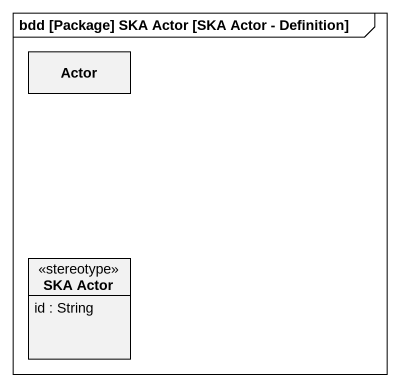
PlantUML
@startuml
mainframe bdd [Package] SKA Actor [SKA Actor - Definition]
hide circle
hide empty members
class "Actor" as Actor_
class "SKA Actor" as SKA_Actor <<stereotype>> {
  id : String
}
@enduml
